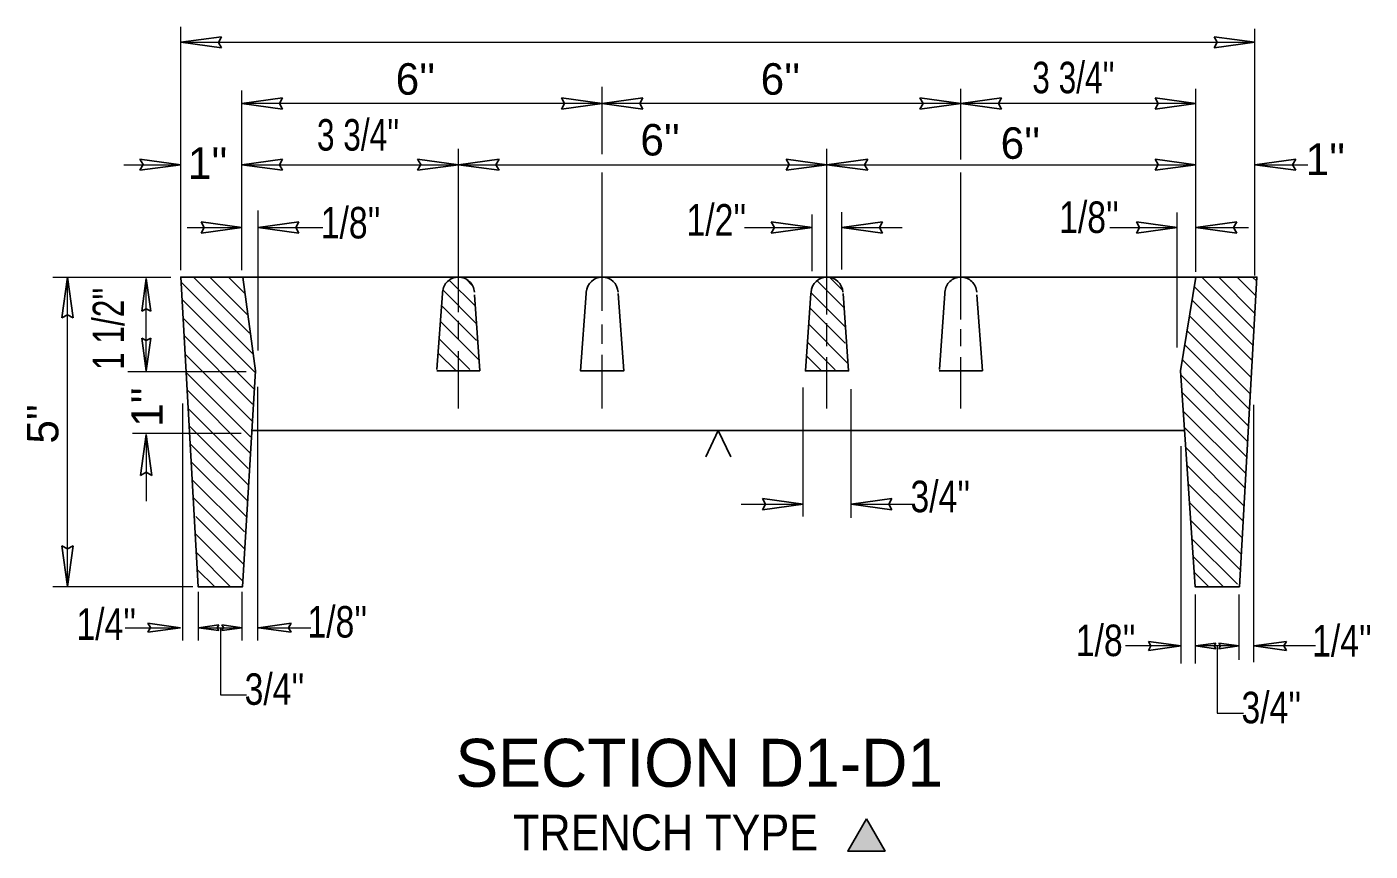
# Model space of a CAD drawing. Extents: x -399 to -31, y -119 to 153.
# Drawn here: x -176.7 to -120.7, y -42.7 to -8.3 of the extents above; entities that cross this region are included whole.
import ezdxf
from ezdxf.enums import TextEntityAlignment as Align

# ---------------------------------------------------------------- set-up
doc = ezdxf.new("R2010")
doc.units = 0
doc.header["$LTSCALE"] = 0.53
doc.linetypes.add('LONG_DASHED', pattern=[7.5, 6, -1.5])
doc.layers.add('1', color=7, linetype='Continuous', lineweight=25)

msp = doc.modelspace()

# ---------------------------------------------------------------- hatches: boundary and pattern name
at = {"layer": '1'}
msp.add_hatch(color=256, dxfattribs=at).paths.add_polyline_path([(-141.6832, -41.3254), (-140.9038, -42.6754), (-142.4627, -42.6754)])

# ---------------------------------------------------------------- linework, layer by layer
at = {"layer": '1', "lineweight": 13}
for p, q in [((-170.3151, -18.4207), (-170.3151, -8.2589)), ((-125.4625, -18.6351), (-125.4625, -8.3348)), ((-170.3151, -8.9042), (-125.4625, -8.9042)), ((-167.7619, -18.4207), (-167.7619, -10.9168)), ((-152.7191, -13.5746), (-152.7191, -10.7648)), ((-137.7452, -13.8024), (-137.7452, -10.8408)), ((-127.9272, -18.4867), (-127.9272, -10.8408)), ((-152.7191, -11.4592), (-167.7619, -11.4592)), ((-158.7224, -20.1711), (-158.7224, -13.3468)), ((-143.3345, -20.273), (-143.3345, -13.3468)), ((-172.6959, -14.0142), (-170.3151, -14.0142)), ((-167.7619, -14.0142), (-158.7224, -14.0142)), ((-158.7224, -14.0142), (-143.3345, -14.0142)), ((-143.3345, -14.0142), (-127.9272, -14.0142)), ((-125.4625, -14.0142), (-123.2572, -14.0142)), ((-152.7191, -20.1202), (-152.7191, -14.334)), ((-137.7452, -20.4768), (-137.7452, -14.334)), ((-167.0803, -21.7741), (-167.0803, -15.9287)), ((-143.9556, -18.4555), (-143.9556, -16.0962)), ((-142.7135, -18.3864), (-142.7135, -15.9965)), ((-128.7057, -21.6472), (-128.7057, -16.0047)), ((-170.0514, -16.6382), (-167.7619, -16.6382)), ((-167.0803, -16.6382), (-164.3852, -16.6382)), ((-146.775, -16.6382), (-143.9556, -16.6382)), ((-142.7135, -16.6382), (-140.1848, -16.6382)), ((-131.5189, -16.6382), (-128.7057, -16.6382)), ((-127.9272, -16.6382), (-125.7279, -16.6382)), ((-175.6494, -18.7098), (-170.7236, -18.7098)), ((-175.0394, -31.6273), (-175.0394, -18.7098)), ((-171.7546, -22.6458), (-171.7546, -18.7724)), ((-167.2827, -21.9405), (-170.3032, -18.9201)), ((-167.449, -21.0442), (-169.7834, -18.7098)), ((-167.5018, -20.3072), (-169.0992, -18.7098)), ((-167.6542, -19.3791), (-168.3234, -18.7098)), ((-158.0335, -19.8985), (-159.1008, -18.8311)), ((-142.6232, -19.9802), (-143.747, -18.8566)), ((-142.6851, -19.2563), (-143.2144, -18.727)), ((-125.5101, -20.8828), (-127.683, -18.7098)), ((-125.4645, -20.2213), (-126.9759, -18.7098)), ((-125.4228, -19.4876), (-126.2005, -18.7098)), ((-125.3886, -18.883), (-125.5617, -18.7098)), ((-157.9597, -20.6567), (-159.3711, -19.2453)), ((-142.562, -20.7937), (-143.9986, -19.357)), ((-125.5403, -21.5597), (-127.9937, -19.1062)), ((-167.1983, -22.7094), (-170.262, -19.6457)), ((-157.9651, -21.3583), (-159.4251, -19.8983)), ((-142.5777, -21.4628), (-144.0442, -19.9965)), ((-125.5758, -22.1855), (-128.0863, -19.6749)), ((-167.2377, -23.3998), (-170.2182, -20.4193)), ((-157.8512, -22.1795), (-159.4721, -20.5585)), ((-158.7224, -21.2921), (-158.7224, -20.5278)), ((-152.7191, -21.4958), (-152.7191, -20.6806)), ((-142.4535, -22.3163), (-144.0927, -20.6772)), ((-143.3345, -21.5977), (-143.3345, -20.6297)), ((-125.6162, -22.8979), (-128.1917, -20.3225)), ((-167.3123, -24.0096), (-170.177, -21.1448)), ((-158.2387, -22.5672), (-159.5237, -21.2822)), ((-137.7452, -21.5977), (-137.7452, -20.8844)), ((-125.6924, -23.5516), (-128.2939, -20.9499)), ((-158.7224, -24.1963), (-158.7224, -21.8016)), ((-142.988, -22.5805), (-144.1457, -21.4229)), ((-125.6922, -24.2362), (-128.3897, -21.5387)), ((-167.3185, -24.7332), (-170.1331, -21.9186)), ((-158.8187, -22.6262), (-159.5661, -21.8788)), ((-152.7191, -24.1963), (-152.7191, -21.9544)), ((-143.5578, -22.6262), (-144.1867, -21.9974)), ((-143.3345, -24.1963), (-143.3345, -22.0563)), ((-137.7452, -24.1963), (-137.7452, -22.0563)), ((-125.738, -24.9202), (-128.4919, -22.1662)), ((-172.5203, -22.6458), (-167.587, -22.6458)), ((-167.4034, -25.3782), (-170.0892, -22.6923)), ((-125.7681, -25.5746), (-128.556, -22.7867)), ((-167.3992, -26.0666), (-170.0481, -23.4178)), ((-167.0955, -33.8859), (-167.0955, -23.2854)), ((-144.324, -28.7024), (-144.324, -23.32)), ((-142.3229, -28.7623), (-142.3229, -23.389)), ((-125.8063, -26.2204), (-128.5063, -23.5203)), ((-170.2336, -33.8859), (-170.2336, -23.9795)), ((-125.5092, -34.7875), (-125.5092, -24.0392)), ((-167.4946, -26.7012), (-170.0042, -24.1916)), ((-125.844, -26.9129), (-128.4533, -24.3036)), ((-172.3325, -25.2189), (-167.7907, -25.2189)), ((-167.4801, -27.4), (-169.9631, -24.9171)), ((-125.8976, -27.4978), (-128.4069, -24.9883)), ((-171.7546, -25.2815), (-171.7546, -28.0655)), ((-167.5174, -28.0698), (-169.9206, -25.6667)), ((-128.5482, -34.8373), (-128.5482, -25.7704)), ((-125.9198, -28.2512), (-128.3507, -25.8204)), ((-167.5609, -28.7334), (-169.878, -26.4163)), ((-125.9432, -28.912), (-128.301, -26.5541)), ((-167.6542, -29.3472), (-169.8355, -27.1658)), ((-125.9958, -29.5895), (-128.248, -27.3373)), ((-167.6418, -30.0668), (-169.793, -27.9155)), ((-146.9073, -28.1882), (-144.324, -28.1882)), ((-142.3229, -28.1882), (-139.6988, -28.1882)), ((-126.0343, -30.2807), (-128.195, -28.1199)), ((-167.6997, -30.693), (-169.6852, -28.7076)), ((-126.0717, -30.9278), (-128.1453, -28.8542)), ((-167.7226, -31.4002), (-169.708, -29.4147)), ((-126.1938, -31.5352), (-128.0923, -29.6367)), ((-168.2696, -31.6055), (-169.6627, -30.2123)), ((-126.77, -31.6437), (-128.0427, -30.3711)), ((-168.8933, -31.6437), (-169.623, -30.914)), ((-127.3855, -31.6437), (-128.0046, -31.0247)), ((-175.6494, -31.6273), (-169.8107, -31.6273)), ((-169.5779, -33.8859), (-169.5779, -31.853)), ((-167.7501, -33.8859), (-167.7501, -31.853)), ((-127.9428, -34.8373), (-127.9428, -31.9626)), ((-126.115, -34.6855), (-126.115, -31.9626)), ((-172.6399, -33.3459), (-170.3241, -33.3459)), ((-169.5779, -33.3459), (-167.7501, -33.3459)), ((-167.0717, -33.3459), (-164.8865, -33.3459)), ((-128.5482, -34.108), (-130.8705, -34.108)), ((-126.115, -34.108), (-127.9428, -34.108)), ((-122.9332, -34.108), (-125.5092, -34.108))]:
    msp.add_line(p, q, dxfattribs=at)
at = {"layer": '1'}
for p, q in [((-170.3151, -8.9042), (-168.6121, -8.6702)), ((-170.3151, -8.9042), (-168.6121, -9.1382)), ((-125.4625, -8.9042), (-127.1655, -8.6702)), ((-125.4625, -8.9042), (-127.1655, -9.1382)), ((-167.7619, -11.4592), (-166.0589, -11.2252)), ((-167.7619, -11.4592), (-166.0589, -11.6932)), ((-152.7191, -11.4592), (-154.4221, -11.2252)), ((-152.7191, -11.4592), (-154.4221, -11.6932)), ((-152.7191, -11.4592), (-151.0161, -11.2252)), ((-152.7191, -11.4592), (-151.0161, -11.6932)), ((-137.7452, -11.4592), (-139.4483, -11.2252)), ((-137.7452, -11.4592), (-139.4483, -11.6932)), ((-137.7452, -11.4592), (-136.0422, -11.2252)), ((-137.7452, -11.4592), (-136.0422, -11.6932)), ((-127.9272, -11.4592), (-129.6302, -11.2252)), ((-127.9272, -11.4592), (-129.6302, -11.6932)), ((-170.3151, -14.0142), (-172.0181, -13.7802)), ((-170.3151, -14.0142), (-172.0181, -14.2482)), ((-167.7619, -14.0142), (-166.0589, -13.7802)), ((-167.7619, -14.0142), (-166.0589, -14.2482)), ((-158.7224, -14.0142), (-160.4254, -13.7802)), ((-158.7224, -14.0142), (-160.4254, -14.2482)), ((-158.7224, -14.0142), (-157.0194, -13.7802)), ((-158.7224, -14.0142), (-157.0194, -14.2482)), ((-143.3345, -14.0142), (-145.0375, -13.7802)), ((-143.3345, -14.0142), (-145.0375, -14.2482)), ((-143.3345, -14.0142), (-141.6315, -13.7802)), ((-143.3345, -14.0142), (-141.6315, -14.2482)), ((-127.9272, -14.0142), (-129.6302, -13.7802)), ((-127.9272, -14.0142), (-129.6302, -14.2482)), ((-125.4625, -14.0142), (-123.7595, -13.7802)), ((-125.4625, -14.0142), (-123.7595, -14.2482)), ((-167.7619, -16.6382), (-169.4649, -16.4042)), ((-167.7619, -16.6382), (-169.4649, -16.8722)), ((-167.0803, -16.6382), (-165.3773, -16.4042)), ((-167.0803, -16.6382), (-165.3773, -16.8722)), ((-143.9556, -16.6382), (-145.6586, -16.4042)), ((-143.9556, -16.6382), (-145.6586, -16.8722)), ((-142.7135, -16.6382), (-141.0105, -16.4042)), ((-142.7135, -16.6382), (-141.0105, -16.8722)), ((-128.7057, -16.6382), (-130.4087, -16.4042)), ((-128.7057, -16.6382), (-130.4087, -16.8722)), ((-127.9272, -16.6382), (-126.2242, -16.4042)), ((-127.9272, -16.6382), (-126.2242, -16.8722)), ((-175.0394, -18.7098), (-175.2734, -20.4128)), ((-175.0394, -18.7098), (-174.8054, -20.4128)), ((-171.7546, -18.7724), (-171.9417, -20.1348)), ((-171.7546, -18.7724), (-171.5674, -20.1348)), ((-167.7162, -18.7098), (-127.9292, -18.7098)), ((-158.1424, -19.0598), (-158.4175, -18.7847)), ((-153.3814, -19.3322), (-153.3858, -19.394)), ((-143.9968, -19.3322), (-144.0012, -19.394)), ((-171.7546, -22.6146), (-171.9417, -21.2522)), ((-171.7546, -22.6146), (-171.5674, -21.2522)), ((-167.3416, -25.1147), (-128.3984, -25.1147)), ((-148.3961, -26.2078), (-147.87, -25.1147)), ((-147.3439, -26.2078), (-147.87, -25.1147)), ((-171.7546, -25.2815), (-171.9886, -26.9845)), ((-171.7546, -25.2815), (-171.5206, -26.9845)), ((-144.324, -28.1882), (-146.027, -27.9542)), ((-142.3229, -28.1882), (-140.6199, -27.9542)), ((-144.324, -28.1882), (-146.027, -28.4222)), ((-142.3229, -28.1882), (-140.6199, -28.4222)), ((-175.0394, -31.6273), (-175.2734, -29.9243)), ((-175.0394, -31.6273), (-174.8054, -29.9243)), ((-170.3241, -33.3459), (-171.6865, -33.1587)), ((-170.3241, -33.3459), (-171.6865, -33.5331)), ((-169.5779, -33.3459), (-168.7264, -33.2289)), ((-169.5779, -33.3459), (-168.7264, -33.4629)), ((-167.7501, -33.3459), (-168.6016, -33.2289)), ((-167.7501, -33.3459), (-168.6016, -33.4629)), ((-167.0717, -33.3459), (-165.7093, -33.1587)), ((-167.0717, -33.3459), (-165.7093, -33.5331)), ((-128.5482, -34.108), (-129.9107, -33.9208)), ((-128.5482, -34.108), (-129.9107, -34.2952)), ((-127.9428, -34.108), (-127.0913, -33.991)), ((-127.9428, -34.108), (-127.0913, -34.225)), ((-126.115, -34.108), (-126.9665, -33.991)), ((-126.115, -34.108), (-126.9665, -34.225)), ((-125.5092, -34.108), (-124.1467, -33.9208)), ((-125.5092, -34.108), (-124.1467, -34.2952))]:
    msp.add_line(p, q, dxfattribs=at)
at = {"layer": '1', "linetype": 'LONG_DASHED'}
for p, q in [((-159.3847, -19.3322), (-159.3892, -19.394)), ((-138.4076, -19.3322), (-138.412, -19.394))]:
    msp.add_line(p, q, dxfattribs=at)
at = {"layer": '1'}
for points in [[(-168.6121, -8.6702), (-168.7438, -8.9067), (-168.6121, -9.1382)], [(-127.1655, -9.1382), (-127.0337, -8.9018), (-127.1655, -8.6702)], [(-166.0589, -11.2252), (-166.1907, -11.4616), (-166.0589, -11.6932)], [(-154.4221, -11.6932), (-154.2903, -11.4567), (-154.4221, -11.2252)], [(-151.0161, -11.2252), (-151.1478, -11.4616), (-151.0161, -11.6932)], [(-139.4483, -11.6932), (-139.3165, -11.4567), (-139.4483, -11.2252)], [(-136.0422, -11.2252), (-136.174, -11.4616), (-136.0422, -11.6932)], [(-129.6302, -11.6932), (-129.4984, -11.4567), (-129.6302, -11.2252)], [(-172.0181, -14.2482), (-171.8863, -14.0117), (-172.0181, -13.7802)], [(-166.0589, -13.7802), (-166.1907, -14.0166), (-166.0589, -14.2482)], [(-160.4254, -14.2482), (-160.2937, -14.0117), (-160.4254, -13.7802)], [(-157.0194, -13.7802), (-157.1512, -14.0166), (-157.0194, -14.2482)], [(-145.0375, -14.2482), (-144.9057, -14.0117), (-145.0375, -13.7802)], [(-141.6315, -13.7802), (-141.7632, -14.0166), (-141.6315, -14.2482)], [(-129.6302, -14.2482), (-129.4984, -14.0117), (-129.6302, -13.7802)], [(-123.7595, -13.7802), (-123.8912, -14.0166), (-123.7595, -14.2482)], [(-169.4649, -16.8722), (-169.3332, -16.6357), (-169.4649, -16.4042)], [(-165.3773, -16.4042), (-165.509, -16.6406), (-165.3773, -16.8722)], [(-145.6586, -16.8722), (-145.5268, -16.6357), (-145.6586, -16.4042)], [(-141.0105, -16.4042), (-141.1422, -16.6406), (-141.0105, -16.8722)], [(-130.4087, -16.8722), (-130.2769, -16.6357), (-130.4087, -16.4042)], [(-126.2242, -16.4042), (-126.3559, -16.6406), (-126.2242, -16.8722)], [(-153.3858, -19.394), (-153.616, -22.6262), (-151.816, -22.6262), (-152.0462, -19.394)], [(-144.0012, -19.394), (-144.2314, -22.6262), (-142.4314, -22.6262), (-142.6617, -19.394)], [(-171.5674, -20.1348), (-171.7565, -20.0294), (-171.9417, -20.1348)], [(-174.8054, -20.4128), (-175.0418, -20.2811), (-175.2734, -20.4128)], [(-171.9417, -21.2522), (-171.7527, -21.3576), (-171.5674, -21.2522)], [(-171.5206, -26.9845), (-171.757, -26.8528), (-171.9886, -26.9845)], [(-146.027, -28.4222), (-145.8953, -28.1857), (-146.027, -27.9542)], [(-140.6199, -27.9542), (-140.7517, -28.1906), (-140.6199, -28.4222)], [(-175.2734, -29.9243), (-175.037, -30.0561), (-174.8054, -29.9243)], [(-171.6865, -33.5331), (-171.5811, -33.344), (-171.6865, -33.1587)], [(-168.7264, -33.2289), (-168.7923, -33.3472), (-168.7264, -33.4629)], [(-168.6016, -33.4629), (-168.5357, -33.3447), (-168.6016, -33.2289)], [(-165.7093, -33.1587), (-165.8148, -33.3478), (-165.7093, -33.5331)], [(-129.9107, -34.2952), (-129.8053, -34.1061), (-129.9107, -33.9208)], [(-127.0913, -33.991), (-127.1572, -34.1092), (-127.0913, -34.225)], [(-126.9665, -34.225), (-126.9007, -34.1068), (-126.9665, -33.991)], [(-124.1467, -33.9208), (-124.2522, -34.1099), (-124.1467, -34.2952)]]:
    msp.add_lwpolyline(points, dxfattribs=at)
at = {"layer": '1', "lineweight": 13}
for points in [[(-127.9272, -11.4592), (-137.7452, -11.4592), (-152.7191, -11.4592)], [(-168.6565, -33.364), (-168.6565, -36.148), (-167.569, -36.148)], [(-127.033, -34.1341), (-127.033, -36.9181), (-125.9455, -36.9181)]]:
    msp.add_lwpolyline(points, dxfattribs=at)
at = {"layer": '1'}
for points in [[(-167.1908, -22.6262), (-167.7162, -18.7098), (-170.3151, -18.7098), (-169.5816, -31.6437), (-167.7373, -31.6437)], [(-126.1122, -31.6437), (-125.3787, -18.7098), (-127.9292, -18.7098), (-128.5668, -22.6262), (-127.9565, -31.6437)], [(-141.6832, -41.3254), (-140.9038, -42.6754), (-142.4627, -42.6754)]]:
    msp.add_lwpolyline(points, close=True, dxfattribs=at)
at = {"layer": '1', "linetype": 'LONG_DASHED'}
for points in [[(-159.3892, -19.394), (-159.6193, -22.6262), (-157.8193, -22.6262), (-158.0496, -19.394)], [(-138.412, -19.394), (-138.6422, -22.6262), (-136.8422, -22.6262), (-137.0724, -19.394)]]:
    msp.add_lwpolyline(points, dxfattribs=at)
for centre, start, end in [((-158.7165, -19.3798), 90, 175.92354), ((-158.7224, -19.3798), 4.06588, 90), ((-137.7393, -19.3798), 90, 175.92354), ((-137.7452, -19.3798), 4.06588, 90)]:
    msp.add_arc(centre, 0.67, start, end, dxfattribs=at)
at = {"layer": '1'}
for centre, start, end in [((-152.7131, -19.3798), 90, 175.92354), ((-152.7191, -19.3798), 4.06588, 90), ((-143.3286, -19.3798), 90, 175.92354), ((-143.3345, -19.3798), 4.06588, 90)]:
    msp.add_arc(centre, 0.67, start, end, dxfattribs=at)

# ---------------------------------------------------------------- texts
for s, p in [("6''", (-161.3377, -11.091)), ("6''", (-146.0991, -11.0913)), ("6''", (-151.1223, -13.6295)), ("6''", (-136.0793, -13.7676)), ("1''", (-170.0152, -14.6058)), ("1''", (-123.3438, -14.4426))]:
    msp.add_text(s, height=1.315, dxfattribs=at).set_placement(p)
for s, height, width, p in [("3 3/4''", 1.315, 0.75, (-134.7579, -11.0305)), ("3 3/4''", 1.315, 0.75, (-164.6277, -13.425)), ("1/2''", 1.315, 0.8, (-149.1958, -16.9741)), ("1/8''", 1.315, 0.8, (-133.6363, -16.8636)), ("1/8''", 1.315, 0.8, (-164.4667, -17.0925)), ("3/4''", 1.315, 0.8, (-139.8449, -28.5234)), ("1/4''", 1.315, 0.8, (-174.671, -33.8535)), ("1/8''", 1.315, 0.8, (-165.0228, -33.7561)), ("1/8''", 1.315, 0.8, (-132.9395, -34.5318)), ("1/4''", 1.315, 0.8, (-123.0736, -34.5494)), ("3/4''", 1.315, 0.8, (-167.6472, -36.566)), ("3/4''", 1.315, 0.8, (-126.0237, -37.3361)), ('TRENCH TYPE', 1.5, 0.9, (-156.4406, -42.6484))]:
    msp.add_text(s, height=height, dxfattribs=dict(at, width=width)).set_placement(p)
at = {"layer": '1', "width": 0.75}
msp.add_text("1 1/2''", height=1.315, rotation=90, dxfattribs=at).set_placement((-172.6778, -22.5816))
at = {"layer": '1'}
for s, p in [("1''", (-171.0634, -24.9582)), ("5''", (-175.4247, -25.6586))]:
    msp.add_text(s, height=1.315, rotation=90, dxfattribs=at).set_placement(p)
msp.add_text('SECTION D1-D1', height=2, dxfattribs=at).set_placement((-148.6634, -39.9854), align=Align.CENTER)

doc.saveas('drawing.dxf')
